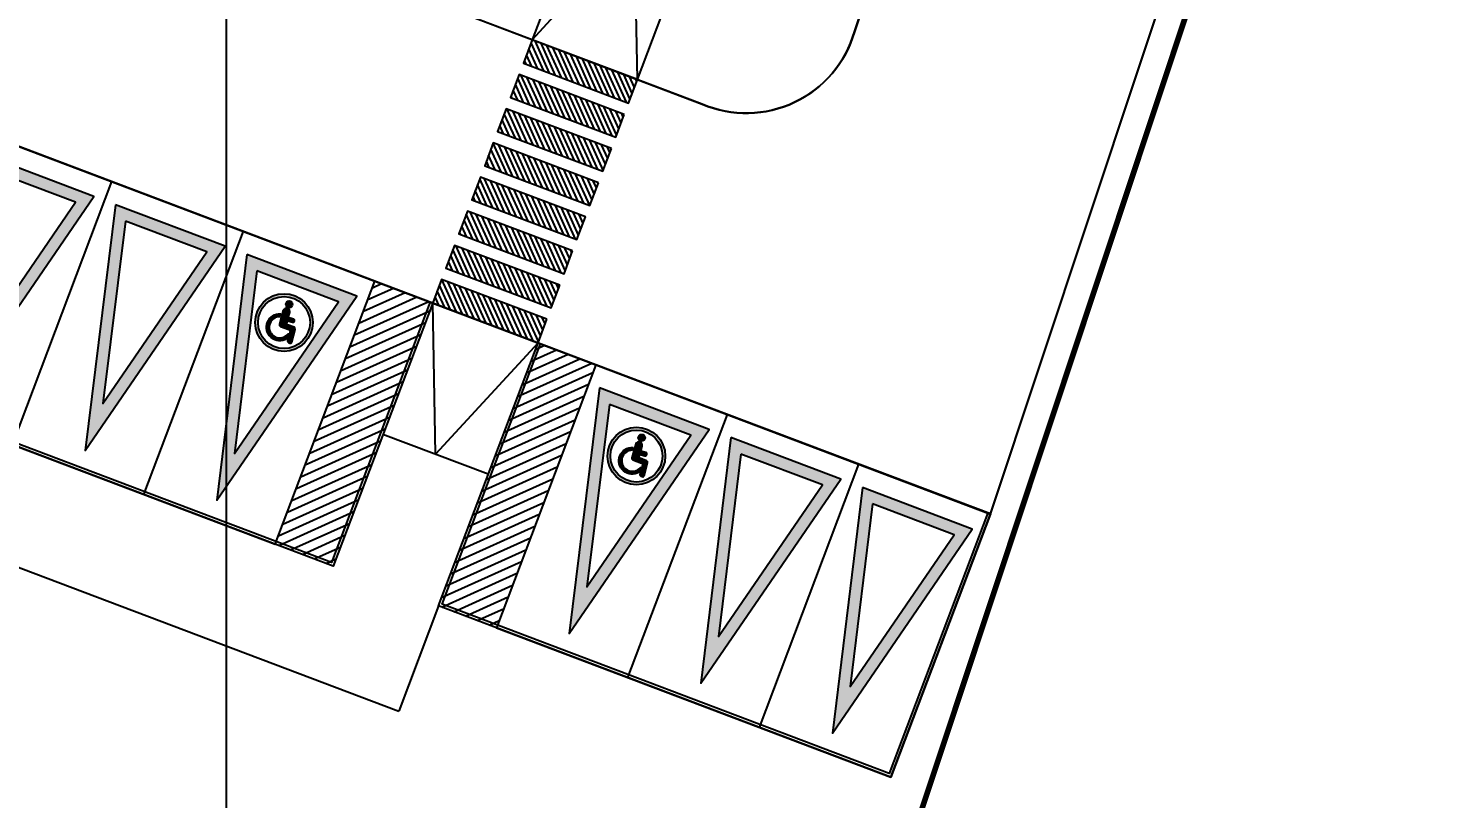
# Model space of a CAD drawing. Extents: x 0 to 346944, y 0 to 6285838.
# Drawn here: x 344196.48 to 344221.54, y 6284416.06 to 6284429.75 of the extents above; entities that cross this region are included whole.
import ezdxf

# ---------------------------------------------------------------- set-up
doc = ezdxf.new("R2010")
doc.units = 0
doc.header["$LTSCALE"] = 5
doc.linetypes.add('DASHDOT', pattern=[1, 0.5, -0.25, 0, -0.25])
doc.linetypes.add('DASHDOTX2', pattern=[2, 1, -0.5, 0, -0.5])
for name, color, linetype in [('Estacionamientos', 1, 'Continuous'), ('GRILLA', 254, 'Continuous'), ('PLANTA', 6, 'Continuous'), ('Prosan General Linea Oficial', 6, 'DASHDOTX2'), ('PUNTO-DE-INTERES', 254, 'Continuous')]:
    doc.layers.add(name, color=color, linetype=linetype)
doc.styles.add('ROMANS', font='romans.shx', dxfattribs={"height": 1})
doc.dimstyles.new('GRILLA X 500', dxfattribs={"dimtxt": 0.5, "dimasz": 1.8, "dimexe": 1.25, "dimexo": 0.625, "dimtad": 0, "dimdec": 0, "dimtxsty": 'ROMANS', "dimblk": 'NONE', "dimcen": 2.5, "dimse1": 1, "dimse2": 1, "dimsd1": 1, "dimsd2": 1, "dimclrd": 256, "dimclrt": 256, "dimadec": 0, "dimazin": 0, "dimtfac": 1, "dimtdec": 0, "dimtmove": 0, "dimatfit": 3, "dimldrblk": 'NONE', "dimfxlon": 1, "dimtfill": 1, "dimlwd": -1, "dimarcsym": 2})

# ---------------------------------------------------------------- blocks, each defined once
blk = doc.blocks.new('Est.')
at = {"layer": 'Estacionamientos'}
h = blk.add_hatch(color=253, dxfattribs=at)
h.dxf.hatch_style = 1
h.paths.add_polyline_path([(3068.161, 1567.474), (3067.117, 1563.201), (3069.205, 1563.201)])
h.paths.add_polyline_path([(3068.936, 1563.411), (3067.385, 1563.411), (3068.161, 1566.586)], flags=16)
at = {"layer": 'Estacionamientos', "color": 8}
for points in [[(3069.205, 1563.201), (3068.161, 1567.474), (3067.117, 1563.201)], [(3068.936, 1563.411), (3068.161, 1566.586), (3067.385, 1563.411)]]:
    blk.add_lwpolyline(points, close=True, dxfattribs=at)
blk = doc.blocks.new('O25')
at = {"layer": 'Estacionamientos', "linetype": 'Continuous'}
h = blk.add_hatch(color=251, dxfattribs=at)
h.dxf.hatch_style = 1
h.paths.add_polyline_path([(-2.949, 1.403, 1), (-0.021, 1.403, 1)])
h.paths.add_polyline_path([(-0.165, 1.403, -1), (-2.805, 1.403, -1)], flags=16)
h.paths.add_polyline_path([(-1.394, 2.36, -1), (-1.741, 2.36, -1)], flags=0)
h.paths.add_polyline_path([(-1.392, 1.975), (-1.37, 1.712), (-1.102, 1.739, -0.414214), (-1.014, 1.668), (-1.013, 1.658, -0.414214), (-1.085, 1.57), (-1.353, 1.543), (-1.341, 1.422, 0.385026), (-1.272, 1.359), (-0.924, 1.359, -0.385026), (-0.834, 1.278), (-0.766, 0.606, -0.444016), (-0.836, 0.529), (-0.915, 0.529, -0.385026), (-0.985, 0.592), (-1.034, 1.078, 0.385026), (-1.124, 1.159), (-1.583, 1.159, -0.38663), (-1.672, 1.241), (-1.742, 1.975, -0.890083)], flags=0)
h.paths.add_polyline_path([(-1.795, 1.751), (-1.779, 1.605, 1.610042), (-1.09, 0.936), (-1.064, 0.681, -1.367769)], flags=0)
at = {"layer": 'Estacionamientos', "color": 251}
for points in [[(-1.795, 1.751), (-1.779, 1.605, 1.610042), (-1.09, 0.936), (-1.064, 0.681, -1.367769)], [(-1.085, 1.57, 0.414214), (-1.013, 1.658), (-1.014, 1.668, 0.414214), (-1.102, 1.739), (-1.37, 1.712), (-1.392, 1.975, 0.890083), (-1.742, 1.975), (-1.672, 1.241, 0.38663), (-1.583, 1.159), (-1.124, 1.159, -0.385026), (-1.034, 1.078), (-0.985, 0.592, 0.385026), (-0.915, 0.529), (-0.836, 0.529, 0.444016), (-0.766, 0.606), (-0.834, 1.278, 0.385026), (-0.924, 1.359), (-1.272, 1.359, -0.385026), (-1.341, 1.422), (-1.353, 1.543)]]:
    blk.add_lwpolyline(points, format="xyb", close=True, dxfattribs=at)
at = {"layer": 'Estacionamientos', "color": 251, "linetype": 'Continuous'}
for radius in [1.464, 1.32]:
    blk.add_circle((-1.485, 1.403), radius, dxfattribs=at)
at = {"layer": 'Estacionamientos', "color": 251}
blk.add_circle((-1.567, 2.36), 0.174, dxfattribs=at)
at = {"layer": 'Estacionamientos', "color": 251, "linetype": 'Continuous'}
for points in [[(-1.741, 2.36), (-1.537, 2.531), (-1.567, 2.534)], [(-1.741, 2.36), (-1.567, 2.534), (-1.597, 2.531)], [(-1.741, 2.36), (-1.508, 2.523), (-1.537, 2.531)], [(-1.741, 2.36), (-1.597, 2.531), (-1.627, 2.523)], [(-1.741, 2.36), (-1.481, 2.51), (-1.508, 2.523)], [(-1.741, 2.36), (-1.627, 2.523), (-1.654, 2.51)], [(-1.741, 2.36), (-1.456, 2.493), (-1.481, 2.51)], [(-1.741, 2.36), (-1.654, 2.51), (-1.679, 2.493)], [(-1.741, 2.36), (-1.434, 2.472), (-1.456, 2.493)], [(-1.741, 2.36), (-1.679, 2.493), (-1.7, 2.472)], [(-1.741, 2.36), (-1.417, 2.447), (-1.434, 2.472)], [(-1.741, 2.36), (-1.7, 2.472), (-1.718, 2.447)], [(-1.741, 2.36), (-1.404, 2.419), (-1.417, 2.447)], [(-1.741, 2.36), (-1.718, 2.447), (-1.73, 2.419)], [(-1.741, 2.36), (-1.396, 2.39), (-1.404, 2.419)], [(-1.741, 2.36), (-1.73, 2.419), (-1.738, 2.39)], [(-1.741, 2.36), (-1.394, 2.36), (-1.396, 2.39)], [(-1.741, 2.36), (-1.738, 2.33), (-1.73, 2.301)], [(-1.741, 2.36), (-1.73, 2.301), (-1.718, 2.273)], [(-1.741, 2.36), (-1.718, 2.273), (-1.7, 2.249)], [(-1.741, 2.36), (-1.7, 2.249), (-1.679, 2.227)], [(-1.741, 2.36), (-1.679, 2.227), (-1.654, 2.21)], [(-1.741, 2.36), (-1.654, 2.21), (-1.627, 2.197)], [(-1.741, 2.36), (-1.627, 2.197), (-1.597, 2.189)], [(-1.741, 2.36), (-1.597, 2.189), (-1.567, 2.187)], [(-1.741, 2.36), (-1.567, 2.187), (-1.537, 2.189)], [(-1.741, 2.36), (-1.537, 2.189), (-1.508, 2.197)], [(-1.741, 2.36), (-1.508, 2.197), (-1.481, 2.21)], [(-1.741, 2.36), (-1.481, 2.21), (-1.456, 2.227)], [(-1.741, 2.36), (-1.456, 2.227), (-1.434, 2.249)], [(-1.741, 2.36), (-1.434, 2.249), (-1.417, 2.273)], [(-1.741, 2.36), (-1.417, 2.273), (-1.404, 2.301)], [(-1.741, 2.36), (-1.404, 2.301), (-1.396, 2.33)], [(-1.741, 2.36), (-1.396, 2.33), (-1.394, 2.36)], [(-2.175, 1.464), (-2.266, 1.239), (-2.28, 1.119)], [(-2.175, 1.464), (-2.28, 1.119), (-2.272, 0.997)], [(-2.175, 1.464), (-2.272, 0.997), (-2.243, 0.879)], [(-2.175, 1.464), (-2.23, 1.356), (-2.266, 1.239)], [(-2.175, 1.464), (-2.243, 0.879), (-2.194, 0.768)], [(-2.175, 1.464), (-2.194, 0.768), (-2.125, 0.668)], [(-1.779, 1.605), (-2.101, 1.56), (-2.175, 1.464)], [(-1.779, 1.605), (-2.175, 1.464), (-1.865, 1.565)], [(-2.175, 1.464), (-1.943, 1.511), (-1.865, 1.565)], [(-2.175, 1.464), (-2.01, 1.445), (-1.943, 1.511)], [(-2.175, 1.464), (-2.125, 0.668), (-2.135, 1.097)], [(-2.175, 1.464), (-2.135, 1.097), (-2.128, 1.191)], [(-2.175, 1.464), (-2.128, 1.191), (-2.104, 1.282)], [(-2.175, 1.464), (-2.104, 1.282), (-2.064, 1.368)], [(-2.175, 1.464), (-2.064, 1.368), (-2.01, 1.445)], [(-1.779, 1.605), (-2.011, 1.642), (-2.101, 1.56)], [(-1.779, 1.605), (-1.908, 1.706), (-2.011, 1.642)], [(-1.779, 1.605), (-1.795, 1.751), (-1.908, 1.706)], [(-1.37, 1.712), (-1.736, 2.006), (-1.742, 1.975)], [(-1.341, 1.422), (-1.37, 1.712), (-1.742, 1.975)], [(-1.34, 1.414), (-1.341, 1.422), (-1.742, 1.975)], [(-1.337, 1.406), (-1.34, 1.414), (-1.742, 1.975)], [(-1.334, 1.398), (-1.337, 1.406), (-1.742, 1.975)], [(-1.33, 1.39), (-1.334, 1.398), (-1.742, 1.975)], [(-1.672, 1.241), (-1.33, 1.39), (-1.742, 1.975)], [(-1.37, 1.712), (-1.724, 2.036), (-1.736, 2.006)], [(-1.37, 1.712), (-1.706, 2.063), (-1.724, 2.036)], [(-1.37, 1.712), (-1.685, 2.086), (-1.706, 2.063)], [(-1.37, 1.712), (-1.659, 2.105), (-1.685, 2.086)], [(-1.37, 1.712), (-1.63, 2.119), (-1.659, 2.105)], [(-1.37, 1.712), (-1.599, 2.128), (-1.63, 2.119)], [(-1.37, 1.712), (-1.567, 2.131), (-1.599, 2.128)], [(-1.37, 1.712), (-1.536, 2.128), (-1.567, 2.131)], [(-1.37, 1.712), (-1.505, 2.119), (-1.536, 2.128)], [(-1.37, 1.712), (-1.476, 2.105), (-1.505, 2.119)], [(-1.37, 1.712), (-1.45, 2.086), (-1.476, 2.105)], [(-1.37, 1.712), (-1.428, 2.063), (-1.45, 2.086)], [(-1.37, 1.712), (-1.411, 2.036), (-1.428, 2.063)], [(-1.37, 1.712), (-1.399, 2.006), (-1.411, 2.036)], [(-1.37, 1.712), (-1.392, 1.975), (-1.399, 2.006)], [(-1.353, 1.543), (-1.102, 1.739), (-1.37, 1.712)], [(-1.341, 1.422), (-1.353, 1.543), (-1.37, 1.712)], [(-1.353, 1.543), (-1.08, 1.739), (-1.091, 1.74)], [(-1.353, 1.543), (-1.091, 1.74), (-1.102, 1.739)], [(-1.353, 1.543), (-1.07, 1.736), (-1.08, 1.739)], [(-1.353, 1.543), (-1.059, 1.732), (-1.07, 1.736)], [(-1.353, 1.543), (-1.05, 1.727), (-1.059, 1.732)], [(-1.353, 1.543), (-1.041, 1.72), (-1.05, 1.727)], [(-1.353, 1.543), (-1.034, 1.712), (-1.041, 1.72)], [(-1.353, 1.543), (-1.027, 1.704), (-1.034, 1.712)], [(-1.353, 1.543), (-1.022, 1.694), (-1.027, 1.704)], [(-1.353, 1.543), (-1.018, 1.684), (-1.022, 1.694)], [(-1.353, 1.543), (-1.015, 1.674), (-1.018, 1.684)], [(-1.353, 1.543), (-1.014, 1.663), (-1.015, 1.674)], [(-1.353, 1.543), (-1.013, 1.652), (-1.014, 1.663)], [(-1.353, 1.543), (-1.013, 1.641), (-1.013, 1.652)], [(-1.353, 1.543), (-1.015, 1.63), (-1.013, 1.641)], [(-1.353, 1.543), (-1.019, 1.62), (-1.015, 1.63)], [(-1.353, 1.543), (-1.023, 1.61), (-1.019, 1.62)], [(-1.353, 1.543), (-1.029, 1.601), (-1.023, 1.61)], [(-1.353, 1.543), (-1.036, 1.593), (-1.029, 1.601)], [(-1.353, 1.543), (-1.045, 1.586), (-1.036, 1.593)], [(-1.353, 1.543), (-1.054, 1.58), (-1.045, 1.586)], [(-1.353, 1.543), (-1.064, 1.575), (-1.054, 1.58)], [(-1.353, 1.543), (-1.074, 1.572), (-1.064, 1.575)], [(-1.353, 1.543), (-1.085, 1.57), (-1.074, 1.572)], [(-2.125, 0.668), (-2.127, 1.003), (-2.135, 1.097)], [(-2.125, 0.668), (-2.101, 0.912), (-2.127, 1.003)], [(-2.125, 0.668), (-2.06, 0.827), (-2.101, 0.912)], [(-2.125, 0.668), (-2.005, 0.75), (-2.06, 0.827)], [(-2.125, 0.668), (-1.938, 0.684), (-2.005, 0.75)], [(-1.672, 1.241), (-1.324, 1.383), (-1.33, 1.39)], [(-1.672, 1.241), (-1.113, 1.159), (-1.324, 1.383)], [(-1.672, 1.241), (-1.671, 1.23), (-1.668, 1.219)], [(-1.672, 1.241), (-1.668, 1.219), (-1.663, 1.209)], [(-1.672, 1.241), (-1.663, 1.209), (-1.658, 1.199)], [(-1.672, 1.241), (-1.658, 1.199), (-1.651, 1.191)], [(-1.672, 1.241), (-1.651, 1.191), (-1.643, 1.183)], [(-1.672, 1.241), (-1.643, 1.183), (-1.635, 1.176)], [(-1.672, 1.241), (-1.635, 1.176), (-1.625, 1.17)], [(-1.672, 1.241), (-1.625, 1.17), (-1.615, 1.165)], [(-1.672, 1.241), (-1.615, 1.165), (-1.605, 1.162)], [(-1.672, 1.241), (-1.605, 1.162), (-1.594, 1.16)], [(-1.672, 1.241), (-1.594, 1.16), (-1.583, 1.159)], [(-1.672, 1.241), (-1.583, 1.159), (-1.124, 1.159)], [(-1.672, 1.241), (-1.124, 1.159), (-1.113, 1.159)], [(-1.113, 1.159), (-1.318, 1.377), (-1.324, 1.383)], [(-1.063, 1.136), (-1.312, 1.372), (-1.318, 1.377)], [(-1.072, 1.143), (-1.063, 1.136), (-1.318, 1.377)], [(-1.081, 1.149), (-1.072, 1.143), (-1.318, 1.377)], [(-1.091, 1.153), (-1.081, 1.149), (-1.318, 1.377)], [(-1.102, 1.157), (-1.091, 1.153), (-1.318, 1.377)], [(-1.113, 1.159), (-1.102, 1.157), (-1.318, 1.377)], [(-1.063, 1.136), (-1.304, 1.368), (-1.312, 1.372)], [(-1.063, 1.136), (-1.297, 1.364), (-1.304, 1.368)], [(-1.063, 1.136), (-1.288, 1.361), (-1.297, 1.364)], [(-1.063, 1.136), (-1.28, 1.36), (-1.288, 1.361)], [(-1.056, 1.128), (-1.272, 1.359), (-1.28, 1.36)], [(-1.063, 1.136), (-1.056, 1.128), (-1.28, 1.36)], [(-1.056, 1.128), (-0.924, 1.359), (-1.272, 1.359)], [(-1.064, 0.681), (-1.178, 0.77), (-1.243, 0.701)], [(-1.064, 0.681), (-1.127, 0.849), (-1.178, 0.77)], [(-1.064, 0.681), (-1.09, 0.936), (-1.127, 0.849)], [(-1.056, 1.128), (-1.049, 1.119), (-0.924, 1.359)], [(-1.049, 1.119), (-1.043, 1.11), (-0.924, 1.359)], [(-1.043, 1.11), (-1.039, 1.1), (-0.924, 1.359)], [(-1.039, 1.1), (-1.036, 1.089), (-0.924, 1.359)], [(-1.036, 1.089), (-1.034, 1.078), (-0.924, 1.359)], [(-1.034, 1.078), (-0.902, 1.357), (-0.913, 1.359)], [(-1.034, 1.078), (-0.913, 1.359), (-0.924, 1.359)], [(-1.034, 1.078), (-0.891, 1.353), (-0.902, 1.357)], [(-1.034, 1.078), (-0.881, 1.349), (-0.891, 1.353)], [(-1.034, 1.078), (-0.872, 1.343), (-0.881, 1.349)], [(-1.034, 1.078), (-0.863, 1.336), (-0.872, 1.343)], [(-1.034, 1.078), (-0.856, 1.328), (-0.863, 1.336)], [(-1.034, 1.078), (-0.849, 1.319), (-0.856, 1.328)], [(-1.034, 1.078), (-0.843, 1.31), (-0.849, 1.319)], [(-1.034, 1.078), (-0.839, 1.3), (-0.843, 1.31)], [(-1.034, 1.078), (-0.836, 1.289), (-0.839, 1.3)], [(-1.034, 1.078), (-0.834, 1.278), (-0.836, 1.289)], [(-1.034, 1.078), (-0.766, 0.606), (-0.834, 1.278)], [(-1.034, 1.078), (-0.985, 0.592), (-0.984, 0.584)], [(-1.034, 1.078), (-0.984, 0.584), (-0.981, 0.576)], [(-1.034, 1.078), (-0.981, 0.576), (-0.978, 0.568)], [(-1.034, 1.078), (-0.978, 0.568), (-0.974, 0.56)], [(-1.034, 1.078), (-0.974, 0.56), (-0.968, 0.553)], [(-1.034, 1.078), (-0.968, 0.553), (-0.962, 0.547)], [(-1.034, 1.078), (-0.962, 0.547), (-0.956, 0.542)], [(-1.034, 1.078), (-0.956, 0.542), (-0.948, 0.538)], [(-1.034, 1.078), (-0.948, 0.538), (-0.941, 0.534)], [(-1.034, 1.078), (-0.941, 0.534), (-0.932, 0.531)], [(-1.034, 1.078), (-0.932, 0.531), (-0.924, 0.53)], [(-1.034, 1.078), (-0.924, 0.53), (-0.915, 0.529)], [(-1.034, 1.078), (-0.915, 0.529), (-0.836, 0.529)], [(-1.034, 1.078), (-0.836, 0.529), (-0.826, 0.53)], [(-1.034, 1.078), (-0.826, 0.53), (-0.817, 0.532)], [(-1.034, 1.078), (-0.817, 0.532), (-0.808, 0.535)], [(-1.034, 1.078), (-0.808, 0.535), (-0.799, 0.54)], [(-1.034, 1.078), (-0.799, 0.54), (-0.791, 0.546)], [(-1.034, 1.078), (-0.791, 0.546), (-0.784, 0.552)], [(-1.034, 1.078), (-0.784, 0.552), (-0.778, 0.56)], [(-1.034, 1.078), (-0.778, 0.56), (-0.773, 0.568)], [(-1.034, 1.078), (-0.773, 0.568), (-0.769, 0.577)], [(-1.034, 1.078), (-0.769, 0.577), (-0.767, 0.587)], [(-1.034, 1.078), (-0.767, 0.587), (-0.766, 0.597)], [(-1.034, 1.078), (-0.766, 0.597), (-0.766, 0.606)], [(-2.125, 0.668), (-1.859, 0.631), (-1.938, 0.684)], [(-2.125, 0.668), (-2.04, 0.581), (-1.941, 0.511)], [(-2.125, 0.668), (-1.941, 0.511), (-1.83, 0.46)], [(-2.125, 0.668), (-1.83, 0.46), (-1.713, 0.429)], [(-2.125, 0.668), (-1.713, 0.429), (-1.592, 0.42)], [(-2.125, 0.668), (-1.592, 0.42), (-1.471, 0.432)], [(-2.125, 0.668), (-1.471, 0.432), (-1.354, 0.466)], [(-2.125, 0.668), (-1.354, 0.466), (-1.773, 0.593)], [(-2.125, 0.668), (-1.773, 0.593), (-1.859, 0.631)], [(-1.354, 0.466), (-1.681, 0.571), (-1.773, 0.593)], [(-1.354, 0.466), (-1.587, 0.565), (-1.681, 0.571)], [(-1.354, 0.466), (-1.493, 0.575), (-1.587, 0.565)], [(-1.064, 0.681), (-1.403, 0.602), (-1.493, 0.575)], [(-1.354, 0.466), (-1.064, 0.681), (-1.493, 0.575)], [(-1.064, 0.681), (-1.318, 0.645), (-1.403, 0.602)], [(-1.354, 0.466), (-1.148, 0.592), (-1.064, 0.681)], [(-1.354, 0.466), (-1.245, 0.52), (-1.148, 0.592)], [(-1.064, 0.681), (-1.243, 0.701), (-1.318, 0.645)]]:
    blk.add_solid(points, dxfattribs=at)
blk = doc.blocks.new('PLANTA 2')
at = {"layer": 'PUNTO-DE-INTERES'}
h = blk.add_hatch(dxfattribs=at)
h.set_pattern_fill('LINE', color=256, scale=0.0125, angle=294.0586)
h.set_pattern_definition([(294.0585514, (-1808.474235, -98.898435), (0.0362398203, 0.016179403), [])])
h.paths.add_polyline_path([(6.728, -7.354), (5.794, -6.997), (5.715, -7.205), (6.649, -7.562)])
h.paths.add_polyline_path([(6.844, -7.051), (5.91, -6.694), (5.833, -6.896), (6.767, -7.253)])
h.paths.add_polyline_path([(6.96, -6.748), (6.026, -6.391), (5.949, -6.593), (6.883, -6.95)])
h.paths.add_polyline_path([(7.076, -6.445), (6.142, -6.088), (6.065, -6.29), (6.999, -6.647)])
h.paths.add_polyline_path([(7.192, -6.142), (6.258, -5.785), (6.181, -5.987), (7.115, -6.344)])
h.paths.add_polyline_path([(7.308, -5.839), (6.374, -5.482), (6.297, -5.684), (7.231, -6.041)])
h.paths.add_polyline_path([(7.424, -5.536), (6.49, -5.179), (6.413, -5.381), (7.347, -5.738)])
h.paths.add_polyline_path([(7.542, -5.227), (6.608, -4.87), (6.529, -5.078), (7.463, -5.435)])
h = blk.add_hatch(dxfattribs=at)
h.set_pattern_fill('LINE', color=256, scale=0.025, angle=24.0586)
h.set_pattern_definition([(24.0585514, (-1808.474236, -98.898435), (-0.032358806, 0.0724796406), [])])
h.paths.add_polyline_path([(5.715, -7.205), (5.201, -7.008), (4.307, -9.343), (4.821, -9.54)])
h = blk.add_hatch(dxfattribs=at)
h.set_pattern_fill('LINE', color=256, scale=0.025, angle=24.0586)
h.set_pattern_definition([(24.0585514, (-1807.02662, -99.45243), (-0.032358806, 0.0724796406), [])])
h.paths.add_polyline_path([(7.162, -7.759), (6.649, -7.562), (5.755, -9.897), (6.269, -10.094)])
for p, q in [((14.454, 1.363), (7.827, -18.301)), ((12.117, -5.573), (8.923, -15.049)), ((-5.032, -5.769), (4.307, -9.343)), ((-4.047, -7.217), (5.398, -10.831)), ((6.202, -8.729), (5.268, -8.371)), ((5.755, -9.897), (5.398, -10.831)), ((6.269, -10.094), (9.771, -11.434))]:
    blk.add_line(p, q, dxfattribs=at)
for points in [[(7.827, -18.301), (14.454, 1.363), (-4.323, 7.845), (-5.04, 8.133), (-16.944, 12.62), (-20.002, 13.777), (-24.341, 2.482), (-27.138, -4.783), (-22.696, -6.513), (-9.573, -11.594), (-0.464, -15.104), (2.191, -16.123), (6.51, -17.792), (7.827, -18.301)], [(5.201, -7.008), (-4.138, -3.434), (-5.032, -5.769)], [(5.715, -7.205), (4.821, -9.54), (-5.032, -5.769), (-4.139, -3.435)], [(5.691, -7.196), (4.807, -9.507), (-5, -5.755), (-4.115, -3.444)], [(7.542, -5.227), (7.989, -4.059), (7.055, -3.702), (6.608, -4.87)], [(7.542, -5.227), (7.522, -3.88), (6.608, -4.869)], [(1.973, -8.45), (2.866, -6.115)], [(3.14, -8.896), (4.034, -6.562)], [(4.307, -9.343), (5.201, -7.008)], [(6.649, -7.562), (5.735, -8.55), (5.715, -7.205)], [(10.665, -9.099), (9.771, -11.434), (5.755, -9.897), (6.649, -7.562)], [(10.641, -9.09), (9.757, -11.402), (5.787, -9.883), (6.672, -7.571)], [(10.665, -9.099), (7.162, -7.759), (6.269, -10.094)], [(7.436, -10.54), (8.33, -8.206)], [(8.604, -10.987), (9.497, -8.652)], [(9.771, -11.434), (10.665, -9.099)]]:
    blk.add_lwpolyline(points, dxfattribs=at)
for points in [[(14.217, 1.442), (11.854, 2.258), (9.472, -4.811, -0.45019), (8.117, -5.449), (-22.837, 6.397), (-23.035, 5.883), (-23.011, 5.874), (-23.711, 4.054), (10.664, -9.101)], [(14.218, 1.444), (11.855, 2.26), (9.472, -4.81, -0.45019), (8.117, -5.448), (-22.837, 6.398), (-23.034, 5.885), (-23.011, 5.876), (-23.71, 4.056), (10.665, -9.099)], [(9.486, 3.058), (11.855, 2.26), (8.854, 3.296), (6.177, 4.22), (5.232, 4.547), (3.487, -0.012), (3.202, 0.097), (2.873, -0.764), (3.457, -0.987), (3.457, -0.987), (6.959, -2.327), (6.065, -4.662), (8.117, -5.448, 0.45019), (9.472, -4.81), (10.258, -2.478), (7.889, -1.68)]]:
    blk.add_lwpolyline(points, format="xyb", close=True, dxfattribs=at)
for points in [[(7.542, -5.227), (6.608, -4.87), (6.529, -5.078), (7.463, -5.435)], [(7.424, -5.536), (6.49, -5.179), (6.413, -5.381), (7.347, -5.738)], [(7.308, -5.839), (6.374, -5.482), (6.297, -5.684), (7.231, -6.041)], [(7.192, -6.142), (6.258, -5.785), (6.181, -5.987), (7.115, -6.344)], [(7.076, -6.445), (6.142, -6.088), (6.065, -6.29), (6.999, -6.647)], [(6.96, -6.748), (6.026, -6.391), (5.949, -6.593), (6.883, -6.95)], [(6.844, -7.051), (5.91, -6.694), (5.833, -6.896), (6.767, -7.253)], [(4.821, -9.54), (4.307, -9.343), (5.201, -7.008), (5.715, -7.205)], [(6.728, -7.354), (5.794, -6.997), (5.715, -7.205), (6.649, -7.562)], [(6.269, -10.094), (5.755, -9.897), (6.649, -7.562), (7.162, -7.759)]]:
    blk.add_lwpolyline(points, close=True, dxfattribs=at)
for name, p, xscale, yscale, zscale, rotation in [('Est.', (1714.321, 175.61), 0.5, 0.5, 0.5, 159.058551410992), ('Est.', (1715.488, 175.164), 0.5, 0.5, 0.5, 159.058551410992), ('Est.', (1716.656, 174.717), 0.5, 0.5, 0.5, 159.058551410992), ('O25', (4.547, -7.696), 0.175, 0.175, 0.175, 339.058551410992), ('Est.', (1719.784, 173.519), 0.5, 0.5, 0.5, 159.058551410992), ('O25', (7.675, -8.894), 0.175, 0.175, 0.175, 339.058551410992), ('Est.', (1720.952, 173.073), 0.5, 0.5, 0.5, 159.058551410992), ('Est.', (1722.119, 172.626), 0.5, 0.5, 0.5, 159.058551410992)]:
    blk.add_blockref(name, p, dxfattribs=dict(at, xscale=xscale, yscale=yscale, zscale=zscale, rotation=rotation))
blk = doc.blocks.new('PLANTA')
at = {"layer": 'Prosan General Linea Oficial', "linetype": 'DASHDOT', "const_width": 0.1, "flags": 128}
blk.add_lwpolyline([(12.407, -54.797), (-0.593, -49.823), (-5.065, -48.111), (-11.593, -45.613), (-13.736, -44.793), (-21.467, -41.814), (-22.633, -41.365), (-19.864, -34.09), (-18.237, -29.814), (-17.095, -26.814), (-8.502, -4.192), (-7.391, -4.608), (-2.378, -6.483), (21.465, -15.364), (22.901, -15.935), (60.504, -28.756), (47.4, -68.134), (44.763, -67.126), (36.111, -63.821), (30.794, -61.803), (12.55, -54.852)], dxfattribs=at)
at = {"layer": 'PLANTA', "xscale": 2, "yscale": 2, "zscale": 2, "rotation": 0.2194448801566033}
blk.add_blockref('PLANTA 2', (31.606, -31.592), dxfattribs=at)
blk = doc.blocks.new('*U96')
at = {"layer": 'GRILLA', "lineweight": -3}
blk.add_lwpolyline([(200, 50), (200, 150)], dxfattribs=at)
blk = doc.blocks.new('*D119')
at = {"layer": 'Defpoints', "color": 0, "ltscale": 0.5, "transparency": 16777216}
for p in [(344297.865, 6284457.293), (344300, 6284395.5), (0, 0)]:
    blk.add_point(p, dxfattribs=at)
at = {"layer": 'GRILLA', "ltscale": 0.5, "transparency": 16777216, "insert": (344297.865, 6284461.728), "char_height": 1, "attachment_point": 5, "rotation": 90, "style": 'ROMANS', "bg_fill": 3, "box_fill_scale": 1.1, "bg_fill_color": 256, "bg_fill_true_color": 13158600, "bg_fill_transparency": 0}
blk.add_mtext('X-344300', dxfattribs=at)
blk = doc.blocks.new('_None')

msp = doc.modelspace()

# ---------------------------------------------------------------- block references
at = {"layer": 'PLANTA'}
msp.add_blockref('PLANTA', (344160.577, 6284470.825), dxfattribs=at)

# ---------------------------------------------------------------- next in the draw order: block references
at = {"layer": 'GRILLA', "lineweight": -3}
msp.add_blockref('*U96', (344000, 6284300), dxfattribs=at)

# ---------------------------------------------------------------- next in the draw order: dimensions: what is measured, and where the dimension line sits
at = {"layer": 'GRILLA', "ltscale": 0.5}
dim = msp.add_ordinate_dim(feature_location=(344300, 6284395.5), offset=(-2.135, 61.793), dtype=1, origin=(0, 0), dimstyle='GRILLA X 500', override={"dimpost": 'X-<>', "dimsah": 1}, dxfattribs=at)
dim.commit()
dim.dimension.update_dxf_attribs({"geometry": '*D119', "text_midpoint": (344297.865, 6284461.728)})

doc.saveas('drawing.dxf')
